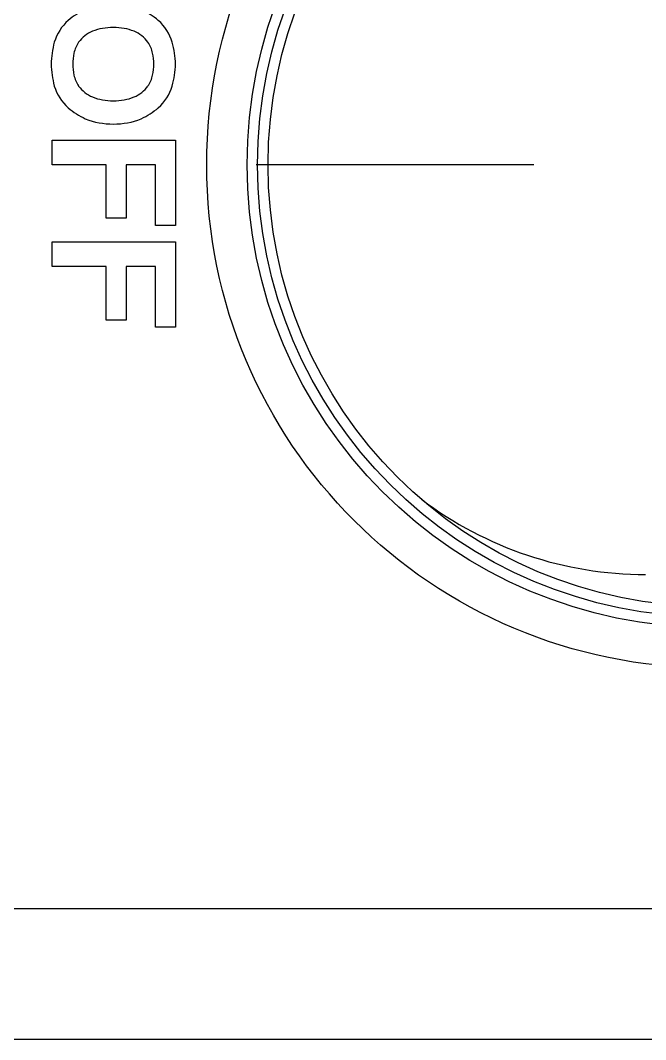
# Model space of a CAD drawing. Extents: x 3 to 263, y 7 to 182.
# Drawn here: x 120.18 to 134.47, y 141.88 to 165.18 of the extents above; entities that cross this region are included whole.
import ezdxf

# ---------------------------------------------------------------- set-up
doc = ezdxf.new("R2010")
doc.units = 0
doc.linetypes.add('CENTER', pattern=[50.8, 31.75, -6.35, 6.35, -6.35])
doc.layers.get('0').update_dxf_attribs({"linetype": 'CONTINUOUS'})
doc.layers.add('CENTER', color=1, linetype='CENTER')

msp = doc.modelspace()

# ---------------------------------------------------------------- linework, layer by layer
at = {"color": 7, "linetype": 'CONTINUOUS'}
for p, q in [((120.899, 162.449), (123.721, 162.449)), ((120.899, 161.884), (120.899, 162.449)), ((123.721, 162.449), (123.721, 160.498)), ((122.134, 161.884), (120.899, 161.884)), ((122.134, 160.662), (122.134, 161.884)), ((122.592, 161.884), (122.592, 160.662)), ((123.262, 161.884), (122.592, 161.884)), ((123.262, 160.498), (123.262, 161.884)), ((122.592, 160.662), (122.134, 160.662)), ((123.721, 160.498), (123.262, 160.498)), ((120.899, 160.121), (123.721, 160.121)), ((120.899, 159.556), (120.899, 160.121)), ((123.721, 160.121), (123.721, 158.17)), ((122.134, 159.556), (120.899, 159.556)), ((122.134, 158.334), (122.134, 159.556)), ((122.592, 159.556), (122.592, 158.334)), ((123.262, 159.556), (122.592, 159.556)), ((123.262, 158.17), (123.262, 159.556)), ((122.592, 158.334), (122.134, 158.334)), ((123.721, 158.17), (123.262, 158.17)), ((104.449, 144.884), (151.419, 144.884)), ((151.826, 141.884), (104.042, 141.884))]:
    msp.add_line(p, q, dxfattribs=at)
for radius in [11.5, 10.576, 10.337, 10.097]:
    msp.add_circle((135.934, 161.884), radius, dxfattribs=at)
for centre, radius, start, end in [((122.411, 163.834), 1.768, 115.1418, 130.1936), ((122.187, 163.834), 1.768, 49.8064, 64.8582), ((122.005, 164.363), 1.103, 131.7909, 163.0087), ((122.234, 163.965), 1.053, 100.0967, 112.8634), ((122.369, 162.805), 2.22, 91.8067, 98.2882), ((122.229, 162.805), 2.22, 81.7118, 88.1933), ((122.364, 163.965), 1.053, 67.1366, 79.9033), ((122.593, 164.363), 1.103, 16.9913, 48.2091), ((122.136, 164.212), 0.788, 113.2933, 143.053), ((122.462, 164.212), 0.788, 36.947, 66.7067), ((123.17, 164.105), 2.294, 165.3494, 177.995), ((122.037, 164.313), 0.648, 144.9785, 169.1648), ((122.561, 164.313), 0.648, 10.8352, 35.0215), ((121.428, 164.105), 2.294, 2.005, 14.6506), ((122.619, 164.176), 1.246, 167.9871, 179.5716), ((121.979, 164.176), 1.246, 0.4284, 12.0129), ((123.17, 164.265), 2.294, 182.005, 194.6506), ((122.619, 164.194), 1.246, 180.4284, 192.0129), ((121.979, 164.194), 1.246, 347.9871, 359.5716), ((121.428, 164.265), 2.294, 345.3494, 357.995), ((122.037, 164.057), 0.648, 190.8352, 215.0215), ((122.561, 164.057), 0.648, 324.9785, 349.1648), ((122.005, 164.007), 1.103, 196.9913, 228.2091), ((122.136, 164.158), 0.788, 216.947, 246.7067), ((122.462, 164.158), 0.788, 293.2933, 323.053), ((122.593, 164.007), 1.103, 311.7909, 343.0087), ((122.234, 164.405), 1.053, 247.1366, 259.9033), ((122.369, 165.565), 2.22, 261.7118, 268.1933), ((122.229, 165.565), 2.22, 271.8067, 278.2882), ((122.364, 164.405), 1.053, 280.0967, 292.8634), ((122.411, 164.536), 1.768, 229.8064, 244.8582), ((122.187, 164.536), 1.768, 295.1418, 310.1936), ((122.289, 164.546), 1.73, 248.6657, 270.3229), ((122.309, 164.546), 1.73, 269.6771, 291.3343), ((134.483, 161.055), 8.54, 232.9837, 269.8879)]:
    msp.add_arc(centre, radius, start, end, dxfattribs=at)
at = {"layer": 'CENTER', "color": 1, "linetype": 'CENTER'}
msp.add_line((170.013, 161.884), (85.856, 161.884), dxfattribs=at)

doc.saveas('drawing.dxf')
